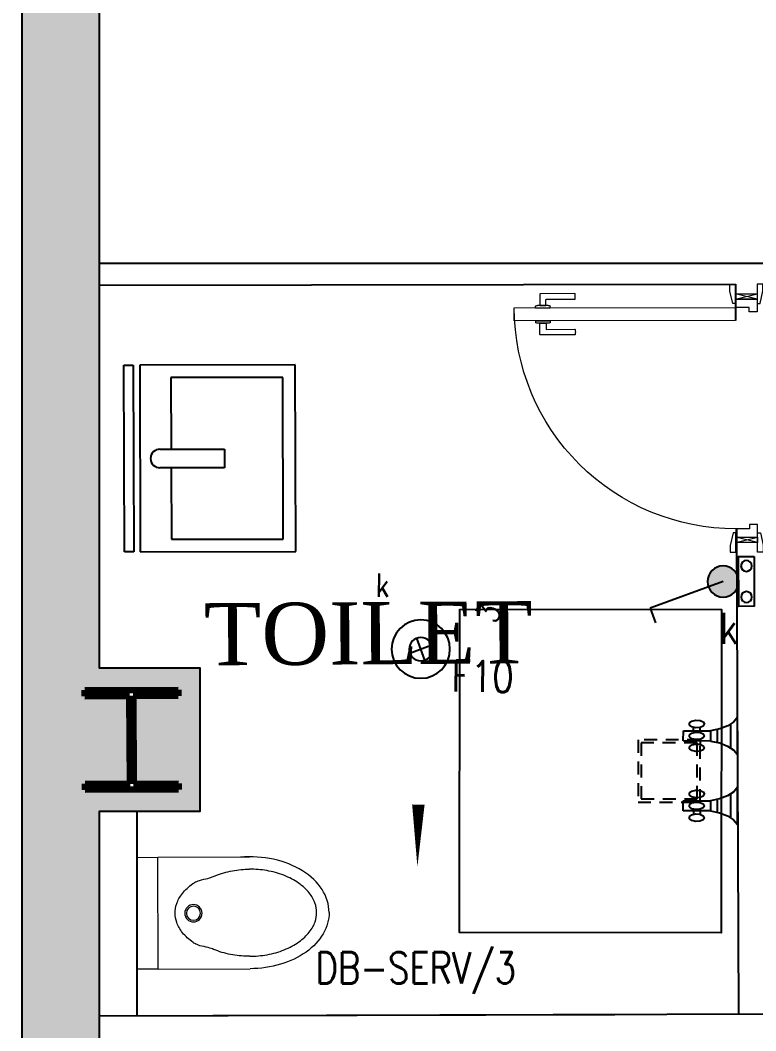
# Model space of a CAD drawing. Header units: inches. Extents: x 102655 to 148943, y 72248 to 114419.
# Drawn here: x 103655 to 106020, y 83369 to 86619 of the extents above; entities that cross this region are included whole.
import ezdxf
from ezdxf.enums import TextEntityAlignment as Align

# ---------------------------------------------------------------- set-up
doc = ezdxf.new("R2010")
doc.units = ezdxf.units.IN
doc.linetypes.add('PEN_TYPE_9', pattern=[0.1389, 0.0833, -0.0556])
for name, color, linetype, lineweight in [('02-GR-BASE-PLANS$0$A-DOOR-25', 8, 'Continuous', 5), ('02-GR-BASE-PLANS$0$A-DOOR-LEAF-18', 8, 'Continuous', 5), ('02-GR-BASE-PLANS$0$A-ELEV-10', 8, 'Continuous', 5), ('02-GR-BASE-PLANS$0$A-ELEV-18', 8, 'Continuous', 5), ('ceiling dim', 8, 'Continuous', 5), ('Furnitureee', 8, 'Continuous', 5), ('Part', 8, 'Continuous', 0), ('TEXT', 8, 'Continuous', 5), ('walllllllll', 8, 'Continuous', 30)]:
    doc.layers.add(name, color=color, linetype=linetype, lineweight=lineweight)
for name, color, linetype in [('E-LTG', 92, 'Continuous'), ('E-LTG-ex', 94, 'Continuous'), ('E-TAG', 30, 'Continuous'), ('SANITARY', 8, 'Continuous'), ('WALL-GNRL', 8, 'Continuous')]:
    doc.layers.add(name, color=color, linetype=linetype)
doc.styles.add('MtXpl_Dutch801_XBd_B', font='dutcheb.ttf')
doc.styles.add('Pyzd-Romans', font='romans.shx', dxfattribs={"width": 0.8})

# ---------------------------------------------------------------- blocks, each defined once
blk = doc.blocks.new('*U112')
at = {"layer": '02-GR-BASE-PLANS$0$A-DOOR-25'}
for points in [[(96.5015451476317, 800.0000014026416), (50.0015451476317, 800.0000013767683), (50.00000372331124, 1.757538484525867e-06), (96.50000372331124, 1.783411789801903e-06)], [(35.00000322109554, 9.999998242681613), (-9.99999677890446, 19.99999824268161), (-34.99999677890446, 19.99999824268161), (-34.99999677890446, -1.757871359586716e-06), (35.00000372331124, 1.757871359586716e-06)], [(20.00000372305749, 1.757384779921267e-06), (20.00000772209111, -78.73424422489147), (65.00002971096634, -78.73423898909782), (65.00000372331124, -49.99999824177394), (50.00000372435898, -49.9999982418467), (50.00000372331124, 1.757871359586716e-06)], [(865.0000038453388, 9.99845499989562), (910.0000038453388, 19.99845499989562), (935.0000038453388, 19.99845499989562), (935.0000038453388, -0.001545000657353524), (865.0000033431231, -0.001541484929186265)], [(880.0000033384965, -0.001541485403033005), (880.0000367756545, -78.7357959666217), (835.0000147868957, -78.73579073082804), (835.0000033441709, -50.00154148457448), (850.0000033431231, -50.00154148463269), (850.0000033431231, -0.001541484929186265)], [(35.000007092407, -88.73423957441405), (-9.999992907592995, -98.73423957441405), (-34.999992907593, -98.73423957441405), (-34.999992907593, -78.73423957386107), (35.0000075946227, -78.7342430896038)], [(865.0000077166503, -88.7354874920777), (910.0000077166503, -98.7354874920777), (935.0000077166503, -98.7354874920777), (935.0000077166503, -78.73548749152472), (865.0000072144346, -78.73549100725289)]]:
    blk.add_lwpolyline(points, close=True, dxfattribs=at)
at = {"layer": '02-GR-BASE-PLANS$0$A-DOOR-LEAF-18'}
for p, q in [((41.08445880280823, 677.1857916759552), (41.08445880280823, 716.261117042234)), ((50.0015451476317, 722.8401771237311), (43.81739096033897, 722.8401771237311)), ((50.0015451476317, 722.8576014444404), (50.0015451476317, 669.8401771237193)), ((96.5015451476317, 722.8576014444404), (96.5015451476317, 669.8401771237193)), ((96.5015451476317, 722.8401771237311), (102.6856993349244, 722.8401771237311)), ((105.4186314924552, 677.1857916759552), (105.4186314924552, 716.261117042234)), ((50.0015451476317, 669.8401771237193), (43.81739096033897, 669.8401771237193)), ((96.5015451476317, 669.8401771237193), (102.6856993349244, 669.8401771237193))]:
    blk.add_line(p, q, dxfattribs=at)
for points in [[(41.08445880280823, 685.3631709154477), (20.27024306566789, 685.3631709154458, 0.414213562373095), (18.77024306566789, 683.8631709154458), (18.77024306567511, 581.4091396010369, -0.3826893357797219), (17.3241906955551, 579.7965046849674, -0.05558194266667901), (0.07681394047869856, 579.7965046849692, -0.4116656982878383), (-1.229756934324885, 581.4091396010388), (-1.229756934332161, 705.8171833319927, -0.4142135623731013), (0.2702430656678395, 707.3171833319927), (41.08445880280823, 707.3171833319909), (41.08445880280823, 685.3631709154477)], [(105.4186314924552, 685.3631709154477), (126.2328472295955, 685.3631709154458, -0.414213562373095), (127.7328472295955, 683.8631709154458), (127.7328472295883, 581.4091396010369, 0.3826893357797219), (129.1788995997083, 579.7965046849674, 0.05558194266667901), (146.4262763547847, 579.7965046849692, 0.4116656982878383), (147.7328472295883, 581.4091396010388), (147.7328472295956, 705.8171833319927, 0.4142135623731013), (146.2328472295956, 707.3171833319927), (105.4186314924552, 707.3171833319909), (105.4186314924552, 685.3631709154477)]]:
    blk.add_lwpolyline(points, format="xyb", dxfattribs=at)
for centre, radius, start, end in [((50.00000410412003, 1.7575162930672e-06), 799.9999996191912, 359.9982335887494, 90.00000003188022), ((66.84812268579452, 712.55598517866), 26.02872218919084, 160.5054232910267, 171.8162726617572), ((44.51729948382462, 720.6955921734241), 2.272477949113537, 107.9383532998427, 166.0812041188982), ((101.9857908114388, 720.6955921734241), 2.272477949113537, 13.91879588110201, 72.06164670015693), ((79.65496760946888, 712.55598517866), 26.02872218919084, 8.1837273382429, 19.49457670897307), ((61.23048254425856, 678.5034040228609), 20.18906572597675, 183.7419919652857, 200.4318267603704), ((44.51729948382462, 672.0021863947338), 2.272477949113537, 193.9187958811019, 252.0616467001573), ((101.9857908114388, 672.0021863947338), 2.272477949113537, 287.9383532998431, 346.081204118898), ((85.27260775100484, 678.5034040228609), 20.18906572597675, 339.5681732396297, 356.2580080347142)]:
    blk.add_arc(centre, radius, start, end, dxfattribs=at)
at = {"layer": '02-GR-BASE-PLANS$0$A-ELEV-10', "ltscale": 0.25}
for p, q in [((20.00000772209111, -78.73424422489147), (0, 1.016883288684767e-06)), ((20.00000372400973, 1.708200215944089e-06), (1.14462172591356e-05, -78.73424234861572)), ((900.0000330515284, -78.73563921263688), (880.0000253294372, -0.001393226039619333)), ((900.0000290535634, -0.001393279545192638), (880.0000367756545, -78.73563659153864))]:
    blk.add_line(p, q, dxfattribs=at)
at = {"layer": '02-GR-BASE-PLANS$0$A-ELEV-18', "ltscale": 0.25}
for points in [[(20.00000372400973, 1.708200215944089e-06), (0, 1.016883288684767e-06), (1.14462172591356e-05, -78.73424234861572), (20.00000772209111, -78.73424422489147)], [(900.0000290535634, -0.001393279545192638), (880.0000253294372, -0.001393226039619333), (880.0000367756545, -78.73563659153864), (900.0000330515284, -78.73563921263688)]]:
    blk.add_lwpolyline(points, close=True, dxfattribs=at)
blk = doc.blocks.new('A$C6db180e3')
at = {"layer": 'Furnitureee'}
for p, q in [((-0.1799410144012654, 0.1192544350660683), (-0.1797951175103663, 0.4141120518279422)), ((0.1800589415361173, 0.1190763054482886), (0.1802048384270165, 0.4139339222119816)), ((-0.1799410144012654, 0.1192544350660683), (-0.1799999779614154, 0.05222614305239404)), ((-0.1799410144012654, 0.1192544350660683), (0.1800589415361173, 0.1190763054482886)), ((0.1799999779614154, 0.0520480134346144), (0.1800589415361173, 0.1190763054482886)), ((-0.1799999779614154, 0.05222614305239404), (0.1799999779614154, 0.0520480134346144))]:
    blk.add_line(p, q, dxfattribs=at)
for radius in [0.02776629289507401, 0.02276629289507401]:
    blk.add_circle((-0.0005477353115566075, 0.2330325279463068), radius, dxfattribs=at)
blk.add_ellipse((0.0002048604656010866, 0.4140229870199619), major_axis=(0.0001262455793580067, 0.2551423159082516), ratio=0.7054885322507227, start_param=-1.038538702971726e-13, end_param=1.570796326794848, dxfattribs=at)
at = {"layer": 'Furnitureee', "extrusion": (0, 0, -1)}
blk.add_ellipse((0.0002048604656010866, 0.4140229870199619), major_axis=(0.0001262455793664892, 0.2551423159082515), ratio=0.7054885322507305, start_param=-2.411681640238432e-14, end_param=1.684847136752689, dxfattribs=at)
at = {"layer": 'Furnitureee'}
for points in [[(-0.1397951224062126, 0.4140922596479868), (-0.1397863006568514, 0.4319209968916766), (-0.1382714987848885, 0.4506598622110687), (-0.1332755506446119, 0.4787183052476394), (-0.1311594314029207, 0.4880621024394713), (-0.1260211323387921, 0.5064243221195284), (-0.1229986401885981, 0.5154426572107695), (-0.1161044297477929, 0.5328473723338902), (-0.1122333036764758, 0.5412313552342312), (-0.103766531785368, 0.5570800764226078), (-0.09917020051216241, 0.5645444485044209), (-0.08945322199724615, 0.5783033943780538), (-0.08432275266386569, 0.5846124099907684), (-0.07375527577823959, 0.5959303397548865), (-0.06831940959091298, 0.6009403195175764), (-0.05188511680171359, 0.6139875861872497), (-0.040812010600348, 0.6200044879888083), (-0.01955082951462828, 0.6275769225530894), (-0.009376181464176625, 0.62917010124238), (0.009998809196986258, 0.6291605144078858), (0.02017187562887557, 0.6275572675795047), (0.0414255525538465, 0.6199637964682552), (0.05249269896012265, 0.6139359395701831), (0.06891407200600952, 0.6008724157663892), (0.07434497762005776, 0.5958570590746604), (0.08490124899253715, 0.5845286771846077), (0.0900254723674152, 0.5782145875027709), (0.09972883014415856, 0.5644460323592284), (0.1043177723622648, 0.5569771153614056), (0.1127688560663955, 0.5411200231401381), (0.1166316833841847, 0.532732213446252), (0.1235086665838026, 0.5153206842724103), (0.1265222326328512, 0.5062993625115269), (0.1316423577663954, 0.4879320669178924), (0.1337492292514071, 0.478586180171078), (0.1387174080882687, 0.4505228068383076), (0.1402136650576722, 0.4317824516338078), (0.1402048433228629, 0.413953714391937)], [(-0.1397951224062126, 0.4140922596479868), (-0.1398039441410219, 0.396263522406116), (-0.1383076871570665, 0.3775231672016162), (-0.1333395083347568, 0.3494597938688457), (-0.1312326368351933, 0.3401139071220314), (-0.1261125117016491, 0.3217466115283969), (-0.1230989456671523, 0.3127252897675135), (-0.1162219624675345, 0.2953137605936718), (-0.1123591351497453, 0.2869259508997857), (-0.1039204322878504, 0.2460471679250986), (-0.09933149006974418, 0.2385782509272758), (-0.08962813229300082, 0.2248096957837333), (-0.08450390891812276, 0.2184956061018966), (-0.07394763754564337, 0.2071672242118439), (-0.06851673193159513, 0.202151867520115), (-0.05209535888570827, 0.1890883437163211), (-0.04102821247943211, 0.183060486818249), (-0.01977453555446118, 0.1754670157069995), (-0.00960146912257187, 0.1738637688786184), (0.009773521538591012, 0.1738541820441242), (0.01994816958904266, 0.1754473607315958), (0.04120935067476239, 0.183019795297696), (0.05228245687612798, 0.1890366970974355), (0.06871674966532737, 0.2020839637689278), (0.07415261585265398, 0.2070939435316177), (0.08472009273828007, 0.2184118732957359), (0.08985056207166053, 0.2247208889084504), (0.0995675405865768, 0.2384798347820833), (0.1041638718597824, 0.2459442068638964), (0.112643024593126, 0.2868146188056926), (0.1165141506644432, 0.2951986017060335), (0.1234083611198002, 0.3126033168291542), (0.1264308532554423, 0.3216216519203954), (0.131569152319571, 0.3399838716004524), (0.1336852715612622, 0.3493276687922844), (0.1386812197160907, 0.3773861118288551), (0.1401960215880536, 0.3961249771482471), (0.1402048433228629, 0.413953714391937)]]:
    blk.add_open_spline(points, degree=3, knots=[-1.570796326794897, -1.570796326794897, -1.570796326794897, -1.570796326794897, -1.308996938995747, -1.308996938995747, -1.178097245096172, -1.178097245096172, -1.047197551196598, -1.047197551196598, -0.9162978572970231, -0.9162978572970231, -0.7853981633974484, -0.7853981633974484, -0.6544984694978737, -0.6544984694978737, -0.5235987755982989, -0.5235987755982989, -0.2617993877991495, -0.2617993877991495, 0, 0, 0.2617993877991494, 0.2617993877991494, 0.5235987755982987, 0.5235987755982987, 0.6544984694978734, 0.6544984694978734, 0.7853981633974481, 0.7853981633974481, 0.9162978572970227, 0.9162978572970227, 1.047197551196597, 1.047197551196597, 1.178097245096172, 1.178097245096172, 1.308996938995747, 1.308996938995747, 1.570796326794897, 1.570796326794897, 1.570796326794897, 1.570796326794897], dxfattribs=at)
blk = doc.blocks.new('HANDY')
at = {"layer": 'SANITARY', "color": 8, "extrusion": (2.014535516146345e-18, -9.704520951553845e-08, 0.9999999999999953)}
for p, q in [((-16.19083834590856, 87.30494989163708, 8.47252715399649e-06), (-16.01807239570189, 174.5775061378954, 1.694191065987338e-05)), ((-16.01807239570189, 174.5775061378954, 1.694191065987338e-05), (16.70913619670318, 174.5127189065097, 1.693562336939347e-05)), ((16.70913619670318, 174.5127189065097, 1.693562336939347e-05), (16.53637024626369, 87.24016266025137, 8.4662398635027e-06)), ((-49.98828783968929, 134.4798643273534, 1.305062660936218e-05), (-47.10863039945252, 146.9769606963964, 1.426340994484243e-05)), ((-49.03717289085034, 120.8729889335809, 1.173014453592636e-05), (-49.98828783968929, 134.4798643273534, 1.305062660936218e-05)), ((-47.10863039945252, 146.9769606963964, 1.426340994484243e-05), (-41.31247143249493, 154.3965381992748, 1.498344439809784e-05)), ((-41.31247143249493, 154.3965381992748, 1.498344439809784e-05), (-34.44005048373947, 154.3829334605252, 1.498212412333333e-05)), ((-34.44005048373947, 154.3829334605252, 1.498212412333333e-05), (-28.67331263213418, 146.9404658885906, 1.4259868298519e-05)), ((-28.67331263213418, 146.9404658885906, 1.4259868298519e-05), (-25.84315640782006, 134.4320662940154, 1.304598803915369e-05)), ((-16.0828596270876, 141.8502975454321, 1.376589184516608e-05), (-26.99192916526226, 141.8718932893826, 1.376798760868714e-05)), ((-25.84315640782006, 134.4320662940154, 1.304598803915369e-05), (-26.84813640569337, 120.8290632126154, 1.172588175508971e-05)), ((-11.80654447461711, 134.4042792242253, 1.30432914371148e-05), (-8.92688702698797, 146.9013755935011, 1.425607477259505e-05)), ((-10.8554295253125, 120.7974038306857, 1.172280936369285e-05), (-11.80654447461711, 134.4042792242253, 1.30432914371148e-05)), ((-8.92688702698797, 146.9013755935011, 1.425607477259505e-05), (-3.130728067189921, 154.3209530966124, 1.497610922585046e-05)), ((-3.130728067189921, 154.3209530966124, 1.497610922585046e-05), (3.741692881798372, 154.3073483573971, 1.49747889511137e-05)), ((3.741692881798372, 154.3073483573971, 1.49747889511137e-05), (9.508430740388576, 146.8648807849968, 1.425253312622998e-05)), ((9.508430740388576, 146.8648807849968, 1.425253312622998e-05), (12.33858696487732, 134.3564811904216, 1.303865286687855e-05)), ((12.33858696487732, 134.3564811904216, 1.303865286687855e-05), (11.33360696682939, 120.7534781092545, 1.171854658281457e-05)), ((16.64434896537568, 141.7855103140464, 1.375960455465841e-05), (27.55341850355035, 141.7639145700959, 1.375750879115123e-05)), ((26.37519889062969, 134.3286941208644, 1.303595626483967e-05), (29.25485633825883, 146.8257904901402, 1.424873960031992e-05)), ((27.32631384732667, 120.7218187273247, 1.171547419140384e-05), (26.37519889062969, 134.3286941208644, 1.303595626483967e-05)), ((29.25485633825883, 146.8257904901402, 1.424873960031992e-05), (35.05101529805688, 154.2453679927858, 1.496877405360308e-05)), ((35.05101529805688, 154.2453679927858, 1.496877405360308e-05), (41.92343625426292, 154.231763254269, 1.49674537788802e-05)), ((41.92343625426292, 154.231763254269, 1.49674537788802e-05), (47.69017409789376, 146.7892956818687, 1.42451979539826e-05)), ((47.69017409789376, 146.7892956818687, 1.42451979539826e-05), (50.52033033006592, 134.2808960872935, 1.303131769461729e-05)), ((50.52033033006592, 134.2808960872935, 1.303131769461729e-05), (49.51535033190157, 120.6778930356959, 1.171121141343989e-05)), ((-44.55725781363435, 110.4764213057933, 1.072120745225502e-05), (-49.03717289085034, 120.8729889335809, 1.173014453592636e-05)), ((-37.97088399151107, 106.5909982043086, 1.034414575327991e-05), (-44.55725781363435, 110.4764213057933, 1.072120745225502e-05)), ((-31.36917857790831, 110.4503140033921, 1.071867386361058e-05), (-37.97088399151107, 106.5909982043086, 1.034414575327991e-05)), ((-26.84813640569337, 120.8290632126154, 1.172588175508971e-05), (-31.36917857790831, 110.4503140033921, 1.071867386361058e-05)), ((-16.12605111452285, 120.0321584836347, 1.164854596870379e-05), (-27.03512065269751, 120.053754227818, 1.16506417321971e-05)), ((-6.37551444809651, 110.4008362028981, 1.071387228002152e-05), (-10.8554295253125, 120.7974038306857, 1.172280936369285e-05)), ((0.2108593737357296, 106.5154131011805, 1.033681058104641e-05), (-6.37551444809651, 110.4008362028981, 1.071387228002152e-05)), ((6.8125647798297, 110.374728900264, 1.071133869133545e-05), (0.2108593737357296, 106.5154131011805, 1.033681058104641e-05)), ((11.33360696682939, 120.7534781092545, 1.171854658281457e-05), (6.8125647798297, 110.374728900264, 1.071133869133545e-05)), ((16.60115747788223, 119.9673712524818, 1.164225867822388e-05), (27.51022701599868, 119.945775508997, 1.16401629147167e-05)), ((31.80622892460087, 110.3252510995371, 1.070653710774638e-05), (27.32631384732667, 120.7218187273247, 1.171547419140384e-05)), ((38.39260274643311, 106.4398279975867, 1.032947540877127e-05), (31.80622892460087, 110.3252510995371, 1.070653710774638e-05)), ((44.99430815252708, 110.2991437969031, 1.070400351906031e-05), (38.39260274643311, 106.4398279975867, 1.032947540877127e-05)), ((49.51535033190157, 120.6778930356959, 1.171121141343989e-05), (44.99430815252708, 110.2991437969031, 1.070400351906031e-05)), ((-16.19084475992713, 87.30499553179834, 8.472531583161858e-06), (-22.45967537234537, 57.61355435207952, 5.591119453085547e-06)), ((21.10902426083339, 65.4128860073397, 6.348007227569008e-06), (-20.50427601882257, 65.49526426789816, 6.356001643198494e-06)), ((16.53637024626369, 87.24016266025137, 8.4662398635027e-06), (-16.19083834590856, 87.30494989163708, 8.47252715399649e-06)), ((22.68760902137728, 57.52416139293928, 5.582444294549571e-06), (16.53638247278286, 87.24016636132728, 8.466240222673727e-06)), ((-22.45967537234537, 57.61355435207952, 5.591119453085547e-06), (-32.32418747089105, 32.11216685862746, 3.116331960872909e-06)), ((32.45107299013762, 31.9839368640678, 3.103887854016829e-06), (22.68760902137728, 57.52416139293928, 5.582444294549571e-06)), ((-45.12345099472441, 12.50944603781682, 1.213981811742926e-06), (-59.99990522966255, 0.1187896301271394, 1.152796462455807e-08)), ((-59.99988243420376, 0.1187765909126028, 1.152669926174354e-08), (59.99988243426196, -0.1187765909126028, -1.152669926174354e-08)), ((-32.32418747089105, 32.11216685862746, 3.116331960872909e-06), (-45.12345099472441, 12.50944603781682, 1.213981811742926e-06)), ((-38.51644205208868, 21.89447224128526, 2.124753645943445e-06), (38.62813406327041, 21.74175577971619, 2.109933244787143e-06)), ((45.17261551204138, 12.33070561278146, 1.196635909556099e-06), (32.45107299013762, 31.9839368640678, 3.103887854016829e-06)), ((59.99988435278647, -0.1187521865358576, -1.152433093398741e-08), (45.17261551204138, 12.33070561278146, 1.196635909556099e-06))]:
    blk.add_line(p, q, dxfattribs=at)
blk = doc.blocks.new('f')
at = {"layer": 'walllllllll', "ltscale": 0.5}
h = blk.add_hatch(color=8, dxfattribs=at)
h.dxf.hatch_style = 1
h.paths.add_polyline_path([(478757.2123054639, 1037629.784237184), (478756.9617806223, 1037629.784237184), (478756.9560897928, 1037630.015156367), (478756.7069683631, 1037630.016247894), (478756.7117806214, 1037605.108174785), (478756.9617806214, 1037605.108174785), (478756.9617806216, 1037607.920118404), (478757.1748186366, 1037607.920118404), (478757.1748186364, 1037608.380114185), (478756.9617806216, 1037608.380114185), (478756.9617806218, 1037612.129399136), (478757.2859557103, 1037612.129399136), (478757.2859557103, 1037612.589394916), (478756.9617806218, 1037612.589394915), (478756.961780622, 1037617.47735009), (478757.2630489625, 1037617.47735009), (478757.2630489624, 1037617.93734587), (478756.961780622, 1037617.93734587), (478756.9617806221, 1037622.474304235), (478757.2416456323, 1037622.474304235), (478757.2416456322, 1037622.934300016), (478756.9617806221, 1037622.934300015), (478756.9617806223, 1037629.324241404), (478757.2123054639, 1037629.324241404)])
h.paths.add_polyline_path([(478756.8419276499, 1037629.411655798), (478756.9864263244, 1037629.412274726), (478756.9852184517, 1037629.694272138), (478756.8407197773, 1037629.693653211), (478756.8406383958, 1037629.712653037), (478757.1406356439, 1037629.713938008), (478757.1407170254, 1037629.694938182), (478756.9962183508, 1037629.694319254), (478756.9974262235, 1037629.412321841), (478757.141924898, 1037629.412940769), (478757.1420062794, 1037629.393940943), (478756.8420090313, 1037629.392655972)], flags=16)
h.paths.add_polyline_path([(478756.8913818941, 1037617.865761722), (478757.1913791421, 1037617.867046693), (478757.1914605236, 1037617.848046867), (478757.0469618489, 1037617.84742794), (478757.0481697231, 1037617.56543052), (478757.1926683976, 1037617.566049448), (478757.1927497791, 1037617.547049622), (478756.892752531, 1037617.545764651), (478756.8926711494, 1037617.564764477), (478757.0371698242, 1037617.565383405), (478757.03596195, 1037617.847380824), (478756.8914632754, 1037617.846761897)], flags=16)
h.paths.add_polyline_path([(478756.9142886417, 1037612.517810768), (478757.2142858899, 1037612.519095739), (478757.2143672712, 1037612.500095913), (478757.069868597, 1037612.499476986), (478757.0710764696, 1037612.217479572), (478757.215575144, 1037612.2180985), (478757.2156565254, 1037612.199098674), (478756.9156592773, 1037612.197813703), (478756.915577896, 1037612.216813529), (478757.0600765704, 1037612.217432457), (478757.0588686977, 1037612.49942987), (478756.9143700234, 1037612.498810942)], flags=16)
at = {"layer": 'Part', "color": 8, "linetype": 'Continuous', "lineweight": 100, "extrusion": (-1.469780264097379e-07, -1.664250620029271e-07, 0.9999999999999754)}
for p, q in [((478756.9142886417, 1037612.517810768), (478757.2142858899, 1037612.519095739)), ((478756.9143700234, 1037612.498810942), (478756.9142886417, 1037612.517810768)), ((478757.2142858899, 1037612.519095739), (478757.2143672712, 1037612.500095913)), ((478756.9143700234, 1037612.498810942), (478757.0588686977, 1037612.49942987)), ((478757.0600765704, 1037612.217432457), (478757.0588686977, 1037612.49942987)), ((478757.2143672712, 1037612.500095913), (478757.069868597, 1037612.499476986)), ((478757.069868597, 1037612.499476986), (478757.0710764696, 1037612.217479572)), ((478756.915577896, 1037612.216813529), (478757.0600765704, 1037612.217432457)), ((478756.9156592773, 1037612.197813703), (478756.915577896, 1037612.216813529)), ((478757.2156565254, 1037612.199098674), (478756.9156592773, 1037612.197813703)), ((478757.0710764696, 1037612.217479572), (478757.215575144, 1037612.2180985)), ((478757.215575144, 1037612.2180985), (478757.2156565254, 1037612.199098674))]:
    blk.add_line(p, q, dxfattribs=at)
at = {"layer": 'SANITARY', "color": 8, "extrusion": (1.956331690842696e-10, -7.813351112862561e-08, 0.999999999999997)}
for p, q in [((478757.0405949068, 1037613.563068673), (478757.07059482, 1037613.563140788)), ((478757.042122054, 1037612.96307052), (478757.0405949068, 1037613.563068673)), ((478757.07059482, 1037613.563140788), (478757.0721219672, 1037612.963142635)), ((478757.5915120416, 1037613.564203589), (478757.0915134861, 1037613.563001671)), ((478757.0915134861, 1037613.563001671), (478757.092955788, 1037612.963003404)), ((478757.5929543432, 1037612.964205322), (478757.5915120416, 1037613.564203589)), ((478757.5516083105, 1037613.524107551), (478757.1916093507, 1037613.52324217)), ((478757.1916093507, 1037613.52324217), (478757.192162233, 1037613.293242835)), ((478757.5528583055, 1037613.004109053), (478757.5516083105, 1037613.524107551)), ((478757.1560397989, 1037613.293156002), (478757.3640131339, 1037613.293655937)), ((478757.3640131339, 1037613.293655937), (478757.3641573641, 1037613.23365611)), ((478757.3641573641, 1037613.23365611), (478757.156184029, 1037613.233156175)), ((478757.1923064632, 1037613.233243008), (478757.1928593455, 1037613.003243672)), ((478757.1928593455, 1037613.003243672), (478757.5528583055, 1037613.004109053)), ((478757.0721219672, 1037612.963142635), (478757.042122054, 1037612.96307052)), ((478757.092955788, 1037612.963003404), (478757.5929543432, 1037612.964205322))]:
    blk.add_line(p, q, dxfattribs=at)
blk.add_arc((478757.1561119157, 1037613.263156089, -0.08097870666434406), 0.02999999997511321, 90.13773116043063, 270.1377311604306, dxfattribs=at)
at = {"layer": 'WALL-GNRL', "color": 8, "extrusion": (-2.322650368154998e-18, -9.70452095155385e-08, 0.9999999999999954)}
for p, q in [((478756.9617806218, 1037613.891101295), (478760.5286365261, 1037613.891101294)), ((478756.9617806219, 1037613.821101295), (478759.0066688255, 1037613.82417922)), ((478759.0066688255, 1037613.82417922), (478759.0071815307, 1037613.707164836)), ((478759.0101167741, 1037613.037256099), (478759.0169462071, 1037611.478578856))]:
    blk.add_line(p, q, dxfattribs=at)
at = {"layer": 'WALL-GNRL', "color": 8, "ltscale": 0.5}
blk.add_line((478757.0830915177, 1037611.471553472), (478757.0830915176, 1037612.129399136), dxfattribs=at)
at = {"layer": 'WALL-GNRL', "color": 8}
for q in [(478763.0312470155, 1037611.486838893), (478758.6192021868, 1037611.47550093)]:
    blk.add_line((478756.9617806218, 1037611.47124173), q, dxfattribs=at)
at = {"layer": 'WALL-GNRL', "color": 8, "ltscale": 0.5}
for points in [[(478756.7117806214, 1037605.123635926), (478756.9617806214, 1037605.123635926), (478756.9617806216, 1037607.920118404), (478757.1748186366, 1037607.920118404), (478757.1748186364, 1037608.380114185), (478756.9617806216, 1037608.380114185), (478756.9617806218, 1037612.129399136), (478757.2859557103, 1037612.129399136), (478757.2859557103, 1037612.589394916), (478756.9617806218, 1037612.589394915), (478756.961780622, 1037617.47735009), (478757.2630489625, 1037617.47735009), (478757.2630489624, 1037617.93734587), (478756.961780622, 1037617.93734587), (478756.9617806221, 1037622.474304235), (478757.2416456323, 1037622.474304235), (478757.2416456322, 1037622.934300016), (478756.9617806221, 1037622.934300015), (478756.9617806223, 1037629.324241404), (478757.2123054639, 1037629.324241404), (478757.2123054639, 1037629.784237184), (478756.9617806223, 1037629.784237184), (478756.9617806224, 1037631.313985313), (478756.7117806224, 1037631.453800384)], [(478758.1199906485, 1037612.77860444), (478758.9613668455, 1037612.777753841), (478758.9603157685, 1037611.738073201), (478758.1189395713, 1037611.738923799)]]:
    blk.add_lwpolyline(points, close=True, dxfattribs=at)
at = {"layer": 'WALL-GNRL', "color": 8, "linetype": 'PEN_TYPE_9', "ltscale": 0.5}
for points in [[(478758.69340601, 1037612.158331311), (478758.8934060095, 1037612.15834633), (478758.8933909903, 1037612.358346329), (478758.693390991, 1037612.35833131)], [(478758.703405259, 1037612.168332062), (478758.8834052585, 1037612.168345579), (478758.8833917413, 1037612.348345579), (478758.7033917418, 1037612.348332061)]]:
    blk.add_lwpolyline(points, close=True, dxfattribs=at)
at = {"layer": 'Furnitureee', "color": 8, "xscale": -1, "rotation": 270.26612368284}
blk.add_blockref('A$C6db180e3', (478757.0309550018, 1037611.800234142), dxfattribs=at)
at = {"layer": 'WALL-GNRL', "color": 8, "extrusion": (5.047599225568665e-08, -8.288514279241222e-08, -0.9999999999999954), "xscale": 0.0008890674454341638, "yscale": 0.0008890674454341638, "zscale": -0.000889067445434162, "rotation": 269.9159841689587}
blk.add_blockref('*U112', (-478759.0067151599, 1037613.792959253, -0.06183693147750932), dxfattribs=at)
at = {"layer": 'WALL-GNRL', "color": 8, "xscale": 0.0009999999999999998, "yscale": 0.0009999999999999998, "zscale": 0.0009999999999999998, "rotation": 90.00430264972759}
for p in [(478759.0136125005, 1037612.370854299), (478759.0133850392, 1037612.145856885)]:
    blk.add_blockref('HANDY', p, dxfattribs=at)
at = {"layer": 'TEXT', "color": 8, "extrusion": (7.038366143704251e-08, 5.092144837880691e-08, 0.9999999999999963), "style": 'MtXpl_Dutch801_XBd_B'}
blk.add_text('TOILET ', height=0.2000000000019456, rotation=0.3727081692015843, dxfattribs=at).set_placement((478757.2982759693, 1037612.597838255, 0.08653342793038947))
blk = doc.blocks.new('E-L-FSPOT1S')
at = {"color": 254, "lineweight": 0}
for points in [[(-0.002356521130423062, -124.9993325067917), (-0.002014478712226264, -124.9993325067917), (-0.001897683730931021, -124.9993825617712), (-0.001860142496298067, -124.9994284455024), (-0.001822601247113198, -124.9995243842422), (-0.001822601247113198, -124.9996662067133), (-0.001860142496298067, -124.9997621454531), (-0.001897683730931021, -124.9998080291844), (-0.002014478712226264, -124.9998580841639), (-0.002356521130423062, -124.9998580841639)], [(-0.002356521130423062, -124.9993325067917), (-0.002356521130423062, -125.0003336065565)], [(-0.001367935095913708, -124.9993325067917), (-0.001672436279477552, -125.0003336065565)], [(-0.001555641298182309, -124.9999999066349), (-0.001176057630800642, -124.9999999066349)], [(-0.001367935095913708, -124.9993325067917), (-0.001059262664057314, -125.0003336065565)], [(-0.0009841801802394912, -124.9993325067917), (-0.0006796789821237326, -124.9998080291844), (-0.0006796789821237326, -125.0003336065565)], [(-0.0003793490468524396, -124.9993325067917), (-0.0006796789821237326, -124.9998080291844)], [(4.405868821777403e-06, -124.9993325067917), (-0.000300095314742066, -125.0003336065565)], [(-0.0001874715962912887, -124.9999999066349), (0.0001921120856422931, -124.9999999066349)], [(4.405868821777403e-06, -124.9993325067917), (0.0003089070523856208, -125.0003336065565)], [(0.0004590720200212672, -124.9993325067917), (0.000992991917883046, -124.9993325067917)], [(0.000992991917883046, -124.9993325067917), (0.0004590720200212672, -125.0003336065565)], [(0.0004590720200212672, -125.0003336065565), (0.000992991917883046, -125.0003336065565)], [(0.00125995185226202, -124.9993325067917), (0.001752159252646379, -124.9993325067917)], [(0.00125995185226202, -124.9993325067917), (0.00125995185226202, -125.0003336065565)], [(0.00125995185226202, -124.9998080291844), (0.001564453050377779, -124.9998080291844)], [(0.00125995185226202, -125.0003336065565), (0.001752159252646379, -125.0003336065565)], [(0.001981577952392399, -124.9993325067917), (0.002248537901323289, -124.9993325067917), (0.002361161634325981, -124.9993825617712), (0.002436244118143804, -124.9994743292627), (0.002477956601069309, -124.9995702679735), (0.002515497850254178, -124.9997120904445), (0.002515497850254178, -124.9999498516554), (0.002477956601069309, -125.0000958453747), (0.002436244118143804, -125.0001876128372), (0.002361161634325981, -125.000283551577), (0.002248537901323289, -125.0003336065565), (0.001981577952392399, -125.0003336065565)], [(0.001981577952392399, -124.9993325067917), (0.001981577952392399, -125.0003336065565)]]:
    blk.add_lwpolyline(points, dxfattribs=at)
blk.add_circle((1.164153218269348e-10, 5.820766091346741e-11), 125)
at = {"layer": 'E-TAG'}
for points in [[(-35.35533905925695, -35.35533905934426), (35.35533905937336, 35.35533905934426)], [(-35.35533905914053, 35.35533905934426), (35.35533905937336, -35.35533905928605)]]:
    blk.add_lwpolyline(points, dxfattribs=at)
blk.add_circle((1.164153218269348e-10, 2.91038304567337e-11), 50, dxfattribs=at)
at = {"layer": 'E-TAG', "style": 'Pyzd-Romans', "width": 0.8, "flags": 1}
for tag, p in [('BPANEL', (262.5000034804397, 975.0000001438602)), ('SWITCH', (-262.4999965195602, 750.0000001438602)), ('LOADVA', (262.5000034804397, 750.0000001438602)), ('BTYPE', (-262.4999965195602, 525.0000001438602)), ('PANEL', (262.5000034804397, 525.0000001438602)), ('HEIGHT', (-262.4999965195602, -524.9999998561398)), ('DSCR', (-262.4999965195602, -749.9999998561398)), ('ROOM', (262.5000034804397, -749.9999998561398))]:
    blk.add_attdef(tag, text='', height=100, dxfattribs=at).set_placement(p, align=Align.MIDDLE_CENTER)
at = {"layer": 'E-TAG', "style": 'Pyzd-Romans', "width": 0.8}
for tag, p in [('TYPE', (-262.4999965195602, 300.0000001438602)), ('NO.', (262.5000034804397, 300.0000001438602)), ('W.P', (-262.4999965195602, -299.9999998561398)), ('A,B,C', (262.5000034804397, -299.9999998561398)), ('CBT', (262.5000034804397, -524.9999998561398))]:
    blk.add_attdef(tag, text='', height=100, dxfattribs=at).set_placement(p, align=Align.MIDDLE_CENTER)
blk = doc.blocks.new('E-SW_1W-1G')
blk.add_hatch(color=256).paths.add_polyline_path([(-50, 50, 1), (50, 50, 1)])
at = {"layer": 'E-TAG'}
h = blk.add_hatch(dxfattribs=at)
h.set_pattern_fill('ANSI31', color=256, angle=-1.272221872585407e-14, style=0)
h.set_pattern_definition([(44.99999999999999, (72.09777545335237, 25961.265545865), (-2.2450640302673, 2.2450640302673), [])])
edge = h.paths.add_edge_path()
edge.add_arc((-50, -25.00000000008731), 17.5, -1.272221872585407e-14, 360)
for points in [[(0, 50.00000000000728), (85.50503583124373, 284.9231551965422)], [(85.50503583124373, 284.9231551965422), (132.4896668704459, 267.8221480301945)]]:
    blk.add_lwpolyline(points)
blk.add_lwpolyline([(-80.00000000034925, -50.0000000001819), (80.00000000034925, -50.0000000001819), (80.00000000034925, 0), (-80.00000000034925, 0)], close=True)
at = {"color": 254, "lineweight": 0}
for points in [[(-0.002356521101319231, -49.99933250671893), (-0.002014478683122434, -49.99933250671893), (-0.001897683701827191, -49.99938256169844), (-0.001860142467194237, -49.99942844542966), (-0.001822601218009368, -49.99952438416949), (-0.001822601218009368, -49.99966620664054), (-0.001860142467194237, -49.99976214538037), (-0.001897683701827191, -49.99980802911159), (-0.002014478683122434, -49.9998580840911), (-0.002356521101319231, -49.9998580840911)], [(-0.002356521101319231, -49.99933250671893), (-0.002356521101319231, -50.00033360648376)], [(-0.001367935066809878, -49.99933250671893), (-0.001672436250373721, -50.00033360648376)], [(-0.001555641269078478, -49.99999990656215), (-0.001176057601696812, -49.99999990656215)], [(-0.001367935066809878, -49.99933250671893), (-0.001059262634953484, -50.00033360648376)], [(-0.0009841801511356607, -49.99933250671893), (-0.0006796789530199021, -49.99980802911159), (-0.0006796789530199021, -50.00033360648376)], [(-0.0003793490177486092, -49.99933250671893), (-0.0006796789530199021, -49.99980802911159)], [(4.40589792560786e-06, -49.99933250671893), (-0.0003000952856382355, -50.00033360648376)], [(-0.0001874715671874583, -49.99999990656215), (0.0001921121147461236, -49.99999990656215)], [(4.40589792560786e-06, -49.99933250671893), (0.0003089070814894512, -50.00033360648376)], [(0.0004590720491250977, -49.99933250671893), (0.0009929919469868764, -49.99933250671893)], [(0.0009929919469868764, -49.99933250671893), (0.0004590720491250977, -50.00033360648376)], [(0.0004590720491250977, -50.00033360648376), (0.0009929919469868764, -50.00033360648376)], [(0.001259951881365851, -49.99933250671893), (0.00175215928175021, -49.99933250671893)], [(0.001259951881365851, -49.99933250671893), (0.001259951881365851, -50.00033360648376)], [(0.001259951881365851, -49.99980802911159), (0.001564453079481609, -49.99980802911159)], [(0.001259951881365851, -50.00033360648376), (0.00175215928175021, -50.00033360648376)], [(0.00198157798149623, -49.99933250671893), (0.002248537930427119, -49.99933250671893), (0.002361161663429812, -49.99938256169844), (0.002436244147247635, -49.99947432918998), (0.002477956630173139, -49.99957026790071), (0.002515497879358009, -49.99971209037176), (0.002515497879358009, -49.99994985158264), (0.002477956630173139, -50.00009584530198), (0.002436244147247635, -50.00018761276442), (0.002361161663429812, -50.00028355150425), (0.002248537930427119, -50.00033360648376), (0.00198157798149623, -50.00033360648376)], [(0.00198157798149623, -49.99933250671893), (0.00198157798149623, -50.00033360648376)]]:
    blk.add_lwpolyline(points, dxfattribs=at)
blk.add_circle((0, 50), 50)
at = {"layer": 'E-TAG'}
for centre in [(-50, -25.00000000008731), (50, -25.00000000008731)]:
    blk.add_circle(centre, 17.5, dxfattribs=at)
at = {"layer": 'E-TAG', "style": 'Pyzd-Romans', "width": 0.8, "flags": 1}
for tag, p in [('BPANEL', (150.0000034804543, 1050.000000143926)), ('SWITCH', (-149.9999965195457, 825.0000001439184)), ('LOADVA', (150.0000034804543, 825.0000001439184)), ('BTYPE', (-149.9999965195457, 600.0000001439184)), ('PANEL', (150.0000034804543, 600.0000001439184)), ('TYPE', (-149.9999965195457, 375.0000001439257)), ('NO.', (150.0000034804543, 375.0000001439257)), ('HEIGHT', (-149.9999965195457, -449.9999998560816)), ('CBT', (150.0000034804543, -449.9999998560816)), ('DSCR', (-149.9999965195457, -674.9999998560816)), ('ROOM', (150.0000034804543, -674.9999998560816))]:
    blk.add_attdef(tag, text='', height=100, dxfattribs=at).set_placement(p, align=Align.MIDDLE_CENTER)
at = {"layer": 'E-TAG', "style": 'Pyzd-Romans', "width": 0.8}
for tag, p in [('W.P', (-149.9999965195457, -224.9999998560743)), ('A,B,C', (150.0000034804543, -224.9999998560743))]:
    blk.add_attdef(tag, text='', height=100, dxfattribs=at).set_placement(p, align=Align.MIDDLE_CENTER)
blk = doc.blocks.new('E-Ct-No')
at = {"color": 5}
blk.add_lwpolyline([(700, 0, 0, 40, 0), (500, 0.008592277183197439, 0, 0, -1.718646586221136e-05), (0, 0, 0, 0, -0.3529719042853124)], format="xyseb", dxfattribs=at)
at = {"layer": 'E-TAG', "style": 'Pyzd-Romans', "width": 0.8}
blk.add_attdef('PNL\\NO', text='', height=100, dxfattribs=at).set_placement((1025, 0), align=Align.MIDDLE_CENTER)

msp = doc.modelspace()

# ---------------------------------------------------------------- block references
at = {"layer": 'ceiling dim', "xscale": 1000, "yscale": 1000, "zscale": 1000}
msp.add_blockref('f', (-478653051.5829943, -1037528053.905113), dxfattribs=at)
at = {"layer": 'E-LTG'}
ref = msp.add_blockref('E-L-FSPOT1S', (104943.4057159334, 84596.25784669878), dxfattribs=dict(at, xscale=-0.7500000000000002, yscale=0.7500000000000001, zscale=0.7500000000000001, rotation=245.7641858823411))
ref.add_attrib('TYPE', 'F10', dxfattribs={"layer": 'E-TAG', "height": 100, "rotation": 359.0733676051443, "style": 'Pyzd-Romans', "width": 0.8}).set_placement((105142.3316411178, 84508.53756671623), align=Align.MIDDLE_CENTER)
ref.add_attrib('NO.', '3', dxfattribs={"layer": 'E-TAG', "height": 75.00000000000001, "rotation": 65.76418588423516, "style": 'Pyzd-Romans', "width": 0.8}).set_placement((105161.0011013715, 84714.20705166264), align=Align.MIDDLE_CENTER)
ref.add_attrib('A,B,C', 'k', dxfattribs={"layer": 'E-TAG', "height": 75.00000000000001, "rotation": 359.0733676051443, "style": 'Pyzd-Romans', "width": 0.8}).set_placement((104820.4846526452, 84801.78556140154), align=Align.MIDDLE_CENTER)
ref = msp.add_blockref('E-Ct-No', (104943.4057159334, 84596.25784669878), dxfattribs=dict(at, rotation=269.1008898909018))
ref.add_attrib('PNL\\NO', 'DB-SERV/3', dxfattribs={"layer": 'E-TAG', "height": 100, "style": 'Pyzd-Romans', "width": 0.8}).set_placement((104927.3216335411, 83571.38404847114), align=Align.MIDDLE_CENTER)
at = {"layer": 'E-LTG-ex'}
ref = msp.add_blockref('E-SW_1W-1G', (105965.395473921, 84813.74927632618), dxfattribs=dict(at, xscale=-1, rotation=90.15184291697145))
ref.add_attrib('A,B,C', 'k', dxfattribs={"layer": 'E-TAG', "height": 100, "style": 'Pyzd-Romans', "width": 0.8}).set_placement((105933.6174194515, 84663.24132862702), align=Align.MIDDLE_CENTER)

doc.saveas('drawing.dxf')
